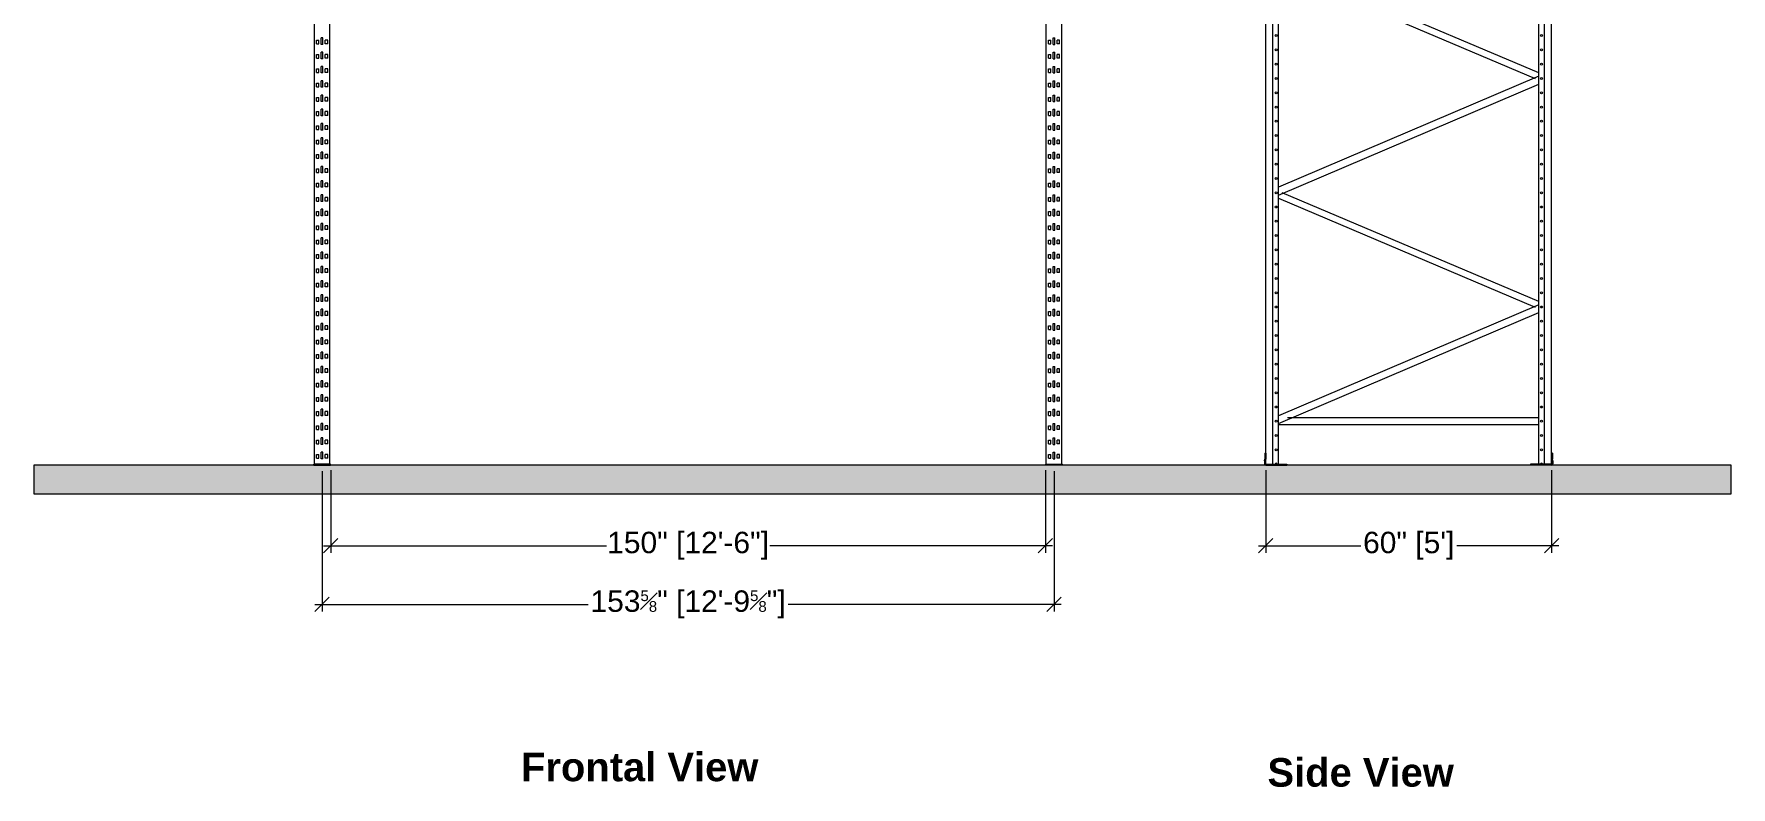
# Model space of a CAD drawing. Header units: inches. Extents: x 2743 to 10591, y -1604 to 5792.
# Drawn here: x 10235.3 to 10591.5, y 3201.2 to 3359.3 of the extents above; entities that cross this region are included whole.
import ezdxf

# ---------------------------------------------------------------- set-up
doc = ezdxf.new("R2010")
doc.units = ezdxf.units.IN
doc.header["$LTSCALE"] = 0.1875
doc.header["$MEASUREMENT"] = 0
doc.linetypes.add('HIDDEN', pattern=[9.525, 6.35, -3.175])
for name, color, linetype, lineweight in [('21 Note', 7, 'Continuous', 5), ('22 Dimension', 7, 'Continuous', 5), ('30 Batiment', 253, 'Continuous', 13), ('32 Echelle', 160, 'Continuous', 15)]:
    doc.layers.add(name, color=color, linetype=linetype, lineweight=lineweight)
doc.styles.add('NOTE', font='', dxfattribs={"height": 4.5})
doc.styles.add('TITRE', font='', dxfattribs={"height": 6})
doc.styles.get('NOTE').set_extended_font_data('SansSerif')
doc.styles.get('TITRE').set_extended_font_data('SansSerif', bold=True)

# ---------------------------------------------------------------- blocks, each defined once
blk = doc.blocks.new('_Oblique')
at = {"color": 0, "linetype": 'ByBlock', "lineweight": -2}
blk.add_line((-0.5, -0.5), (0.5, 0.5), dxfattribs=at)

msp = doc.modelspace()

# ---------------------------------------------------------------- hatches: boundary and pattern name
at = {"layer": '30 Batiment', "linetype": 'HIDDEN', "ltscale": 5, "transparency": 33554559}
h = msp.add_hatch(dxfattribs=at)
h.set_pattern_fill('AR-SAND', color=256, style=0)
h.set_pattern_definition([(37.5, (10146.5463, 3299.3592), (-0.0629934, 1.926824), [0, -1.52, 0, -1.7, 0, -1.625]), (7.5, (10146.5463, 3299.3592), (1.769777, 2.822146), [0, -0.82, 0, -1.37, 0, -0.525]), (327.5, (10145.3163, 3299.3592), (3.114142, 0.005659), [0, -0.5, 0, -1.8, 0, -2.35]), (317.5, (10145.3163, 3299.3592), (3.006127, 0.877676), [0, -0.25, 0, -1.18, 0, -1.35])])
h.paths.add_polyline_path([(10591.48797, 3262.74446), (10591.48797, 3268.74446), (10235.28251, 3268.74446), (10235.28251, 3262.74446)])

# ---------------------------------------------------------------- linework, layer by layer
at = {"layer": '22 Dimension'}
for p, q in [((10295.7692, 3267.49446), (10295.7692, 3238.04763)), ((10297.5817, 3267.74446), (10297.5817, 3250.36209)), ((10447.5817, 3267.74446), (10447.5817, 3250.36209)), ((10449.39473, 3267.49446), (10449.39473, 3238.04763)), ((10493.83388, 3267.74446), (10493.83388, 3250.36209)), ((10553.83388, 3267.74446), (10553.83388, 3250.36209)), ((10296.0817, 3251.86209), (10355.43046, 3251.86209)), ((10449.0817, 3251.86209), (10389.73293, 3251.86209)), ((10492.33388, 3251.86209), (10513.76907, 3251.86209)), ((10555.33388, 3251.86209), (10533.8987, 3251.86209)), ((10294.2692, 3239.54763), (10351.58197, 3239.54763)), ((10450.89473, 3239.54763), (10393.58197, 3239.54763))]:
    msp.add_line(p, q, dxfattribs=at)
at = {"layer": '30 Batiment'}
msp.add_lwpolyline([(10591.48797, 3262.74446), (10591.48797, 3268.74446), (10235.28251, 3268.74446), (10235.28251, 3262.74446), (10591.48797, 3262.74446)], close=True, dxfattribs=at)
at = {"layer": '32 Echelle'}
for p, q in [((10294.1442, 3268.99446), (10294.14417, 3508.99446)), ((10297.3942, 3268.99446), (10297.39417, 3508.99446)), ((10447.76973, 3268.99446), (10447.76976, 3508.99446)), ((10451.01973, 3268.99446), (10451.01976, 3508.99446)), ((10493.83388, 3268.99446), (10493.83388, 3508.99446)), ((10495.33388, 3268.99446), (10495.33388, 3508.99446)), ((10496.52388, 3268.99446), (10496.52388, 3508.99446)), ((10551.14388, 3268.99446), (10551.14388, 3508.99446)), ((10552.33388, 3268.99446), (10552.33388, 3508.99446)), ((10553.83388, 3268.99446), (10553.83388, 3508.99446)), ((10551.14388, 3351.15908), (10497.28282, 3373.99446)), ((10496.52388, 3372.82984), (10550.38495, 3349.99446)), ((10294.60423, 3357.24446), (10294.60423, 3358.02446)), ((10294.60423, 3358.02446), (10295.10423, 3358.02446)), ((10294.60423, 3357.24446), (10295.10423, 3357.24446)), ((10295.10423, 3357.24446), (10295.10423, 3358.02446)), ((10295.94419, 3358.51946), (10295.59419, 3358.51946)), ((10295.59419, 3357.14446), (10295.59419, 3358.51946)), ((10295.94419, 3357.14446), (10295.59419, 3357.14446)), ((10295.94419, 3355.51946), (10295.59419, 3355.51946)), ((10295.59419, 3354.14446), (10295.59419, 3355.51946)), ((10295.94419, 3357.14446), (10295.94419, 3358.51946)), ((10295.94419, 3354.14446), (10295.94419, 3355.51946)), ((10296.93415, 3358.02446), (10296.43415, 3358.02446)), ((10296.43415, 3357.24446), (10296.43415, 3358.02446)), ((10296.93415, 3357.24446), (10296.43415, 3357.24446)), ((10296.93415, 3357.24446), (10296.93415, 3358.02446)), ((10448.22979, 3358.02446), (10448.72979, 3358.02446)), ((10448.22979, 3357.24446), (10448.22979, 3358.02446)), ((10448.22979, 3357.24446), (10448.72979, 3357.24446)), ((10448.72979, 3357.24446), (10448.72979, 3358.02446)), ((10449.21974, 3358.51946), (10449.56974, 3358.51946)), ((10449.21974, 3357.14446), (10449.21974, 3358.51946)), ((10449.21974, 3357.14446), (10449.56974, 3357.14446)), ((10449.21974, 3355.51946), (10449.56974, 3355.51946)), ((10449.21974, 3354.14446), (10449.21974, 3355.51946)), ((10449.56974, 3357.14446), (10449.56974, 3358.51946)), ((10449.56974, 3354.14446), (10449.56974, 3355.51946)), ((10450.0597, 3357.24446), (10450.0597, 3358.02446)), ((10450.5597, 3358.02446), (10450.0597, 3358.02446)), ((10450.5597, 3357.24446), (10450.0597, 3357.24446)), ((10450.5597, 3357.24446), (10450.5597, 3358.02446)), ((10294.60423, 3354.24446), (10294.60423, 3355.02446)), ((10294.60423, 3355.02446), (10295.10423, 3355.02446)), ((10294.60423, 3354.24446), (10295.10423, 3354.24446)), ((10294.60423, 3351.24446), (10294.60423, 3352.02446)), ((10294.60423, 3352.02446), (10295.10423, 3352.02446)), ((10295.10423, 3354.24446), (10295.10423, 3355.02446)), ((10295.10423, 3351.24446), (10295.10423, 3352.02446)), ((10295.94419, 3354.14446), (10295.59419, 3354.14446)), ((10295.94419, 3352.51946), (10295.59419, 3352.51946)), ((10295.59419, 3351.14446), (10295.59419, 3352.51946)), ((10295.94419, 3351.14446), (10295.94419, 3352.51946)), ((10296.93415, 3355.02446), (10296.43415, 3355.02446)), ((10296.43415, 3354.24446), (10296.43415, 3355.02446)), ((10296.93415, 3354.24446), (10296.43415, 3354.24446)), ((10296.93415, 3352.02446), (10296.43415, 3352.02446)), ((10296.43415, 3351.24446), (10296.43415, 3352.02446)), ((10296.93415, 3354.24446), (10296.93415, 3355.02446)), ((10296.93415, 3351.24446), (10296.93415, 3352.02446)), ((10448.22978, 3355.02446), (10448.72978, 3355.02446)), ((10448.22978, 3354.24446), (10448.22978, 3355.02446)), ((10448.22978, 3354.24446), (10448.72978, 3354.24446)), ((10448.22978, 3352.02446), (10448.72978, 3352.02446)), ((10448.22978, 3351.24446), (10448.22978, 3352.02446)), ((10448.72978, 3354.24446), (10448.72978, 3355.02446)), ((10448.72978, 3351.24446), (10448.72978, 3352.02446)), ((10449.21974, 3354.14446), (10449.56974, 3354.14446)), ((10449.21974, 3352.51946), (10449.56974, 3352.51946)), ((10449.21974, 3351.14446), (10449.21974, 3352.51946)), ((10449.56974, 3351.14446), (10449.56974, 3352.51946)), ((10450.0597, 3354.24446), (10450.0597, 3355.02446)), ((10450.5597, 3355.02446), (10450.0597, 3355.02446)), ((10450.5597, 3354.24446), (10450.0597, 3354.24446)), ((10450.0597, 3351.24446), (10450.0597, 3352.02446)), ((10450.5597, 3352.02446), (10450.0597, 3352.02446)), ((10450.5597, 3354.24446), (10450.5597, 3355.02446)), ((10450.5597, 3351.24446), (10450.5597, 3352.02446)), ((10294.60423, 3351.24446), (10295.10423, 3351.24446)), ((10294.60423, 3348.24446), (10294.60423, 3349.02446)), ((10294.60423, 3349.02446), (10295.10423, 3349.02446)), ((10295.10423, 3348.24446), (10295.10423, 3349.02446)), ((10295.94419, 3351.14446), (10295.59419, 3351.14446)), ((10295.94419, 3349.51946), (10295.59419, 3349.51946)), ((10295.59419, 3348.14446), (10295.59419, 3349.51946)), ((10295.94419, 3348.14446), (10295.94419, 3349.51946)), ((10296.93415, 3351.24446), (10296.43415, 3351.24446)), ((10296.93415, 3349.02446), (10296.43415, 3349.02446)), ((10296.43415, 3348.24446), (10296.43415, 3349.02446)), ((10296.93415, 3348.24446), (10296.93415, 3349.02446)), ((10448.22978, 3351.24446), (10448.72978, 3351.24446)), ((10448.22978, 3349.02446), (10448.72978, 3349.02446)), ((10448.22978, 3348.24446), (10448.22978, 3349.02446)), ((10448.72978, 3348.24446), (10448.72978, 3349.02446)), ((10449.21974, 3351.14446), (10449.56974, 3351.14446)), ((10449.21974, 3349.51946), (10449.56974, 3349.51946)), ((10449.21974, 3348.14446), (10449.21974, 3349.51946)), ((10449.56974, 3348.14446), (10449.56974, 3349.51946)), ((10450.5597, 3351.24446), (10450.0597, 3351.24446)), ((10450.0597, 3348.24446), (10450.0597, 3349.02446)), ((10450.5597, 3349.02446), (10450.0597, 3349.02446)), ((10450.5597, 3348.24446), (10450.5597, 3349.02446)), ((10551.14388, 3350.47773), (10496.52388, 3327.15908)), ((10496.52388, 3325.51119), (10551.14388, 3348.82984)), ((10294.60423, 3348.24446), (10295.10423, 3348.24446)), ((10294.60423, 3345.24446), (10294.60423, 3346.02446)), ((10294.60423, 3346.02446), (10295.10423, 3346.02446)), ((10294.60423, 3345.24446), (10295.10423, 3345.24446)), ((10295.10423, 3345.24446), (10295.10423, 3346.02446)), ((10295.94419, 3348.14446), (10295.59419, 3348.14446)), ((10295.94419, 3346.51946), (10295.59419, 3346.51946)), ((10295.59419, 3345.14446), (10295.59419, 3346.51946)), ((10295.94419, 3345.14446), (10295.59419, 3345.14446)), ((10295.94419, 3345.14446), (10295.94419, 3346.51946)), ((10296.93415, 3348.24446), (10296.43415, 3348.24446)), ((10296.93415, 3346.02446), (10296.43415, 3346.02446)), ((10296.43415, 3345.24446), (10296.43415, 3346.02446)), ((10296.93415, 3345.24446), (10296.43415, 3345.24446)), ((10296.93415, 3345.24446), (10296.93415, 3346.02446)), ((10448.22978, 3348.24446), (10448.72978, 3348.24446)), ((10448.22978, 3346.02446), (10448.72978, 3346.02446)), ((10448.22978, 3345.24446), (10448.22978, 3346.02446)), ((10448.22978, 3345.24446), (10448.72978, 3345.24446)), ((10448.72978, 3345.24446), (10448.72978, 3346.02446)), ((10449.21974, 3348.14446), (10449.56974, 3348.14446)), ((10449.21974, 3346.51946), (10449.56974, 3346.51946)), ((10449.21974, 3345.14446), (10449.21974, 3346.51946)), ((10449.21974, 3345.14446), (10449.56974, 3345.14446)), ((10449.56974, 3345.14446), (10449.56974, 3346.51946)), ((10450.5597, 3348.24446), (10450.0597, 3348.24446)), ((10450.0597, 3345.24446), (10450.0597, 3346.02446)), ((10450.5597, 3346.02446), (10450.0597, 3346.02446)), ((10450.5597, 3345.24446), (10450.0597, 3345.24446)), ((10450.5597, 3345.24446), (10450.5597, 3346.02446)), ((10294.60423, 3342.24446), (10294.60423, 3343.02446)), ((10294.60423, 3343.02446), (10295.10423, 3343.02446)), ((10294.60423, 3342.24446), (10295.10423, 3342.24446)), ((10295.10423, 3342.24446), (10295.10423, 3343.02446)), ((10295.94419, 3343.51946), (10295.59419, 3343.51946)), ((10295.59419, 3342.14446), (10295.59419, 3343.51946)), ((10295.94419, 3342.14446), (10295.59419, 3342.14446)), ((10295.94419, 3342.14446), (10295.94419, 3343.51946)), ((10296.93415, 3343.02446), (10296.43415, 3343.02446)), ((10296.43415, 3342.24446), (10296.43415, 3343.02446)), ((10296.93415, 3342.24446), (10296.43415, 3342.24446)), ((10296.93415, 3342.24446), (10296.93415, 3343.02446)), ((10448.22978, 3343.02446), (10448.72978, 3343.02446)), ((10448.22978, 3342.24446), (10448.22978, 3343.02446)), ((10448.22978, 3342.24446), (10448.72978, 3342.24446)), ((10448.72978, 3342.24446), (10448.72978, 3343.02446)), ((10449.21974, 3343.51946), (10449.56974, 3343.51946)), ((10449.21974, 3342.14446), (10449.21974, 3343.51946)), ((10449.21974, 3342.14446), (10449.56974, 3342.14446)), ((10449.56974, 3342.14446), (10449.56974, 3343.51946)), ((10450.0597, 3342.24446), (10450.0597, 3343.02446)), ((10450.5597, 3343.02446), (10450.0597, 3343.02446)), ((10450.5597, 3342.24446), (10450.0597, 3342.24446)), ((10450.5597, 3342.24446), (10450.5597, 3343.02446)), ((10294.60423, 3339.24446), (10294.60423, 3340.02446)), ((10294.60423, 3340.02446), (10295.10423, 3340.02446)), ((10294.60423, 3339.24446), (10295.10423, 3339.24446)), ((10295.10423, 3339.24446), (10295.10423, 3340.02446)), ((10295.94419, 3340.51946), (10295.59419, 3340.51946)), ((10295.59419, 3339.14446), (10295.59419, 3340.51946)), ((10295.94419, 3339.14446), (10295.59419, 3339.14446)), ((10295.94419, 3339.14446), (10295.94419, 3340.51946)), ((10296.93415, 3340.02446), (10296.43415, 3340.02446)), ((10296.43415, 3339.24446), (10296.43415, 3340.02446)), ((10296.93415, 3339.24446), (10296.43415, 3339.24446)), ((10296.93415, 3339.24446), (10296.93415, 3340.02446)), ((10448.22978, 3340.02446), (10448.72978, 3340.02446)), ((10448.22978, 3339.24446), (10448.22978, 3340.02446)), ((10448.22978, 3339.24446), (10448.72978, 3339.24446)), ((10448.72978, 3339.24446), (10448.72978, 3340.02446)), ((10449.21974, 3340.51946), (10449.56974, 3340.51946)), ((10449.21974, 3339.14446), (10449.21974, 3340.51946)), ((10449.21974, 3339.14446), (10449.56974, 3339.14446)), ((10449.56974, 3339.14446), (10449.56974, 3340.51946)), ((10450.0597, 3339.24446), (10450.0597, 3340.02446)), ((10450.5597, 3340.02446), (10450.0597, 3340.02446)), ((10450.5597, 3339.24446), (10450.0597, 3339.24446)), ((10450.5597, 3339.24446), (10450.5597, 3340.02446)), ((10294.60423, 3336.24446), (10294.60423, 3337.02446)), ((10294.60423, 3337.02446), (10295.10423, 3337.02446)), ((10294.60423, 3336.24446), (10295.10423, 3336.24446)), ((10295.10423, 3336.24446), (10295.10423, 3337.02446)), ((10295.94419, 3337.51946), (10295.59419, 3337.51946)), ((10295.59419, 3336.14446), (10295.59419, 3337.51946)), ((10295.94419, 3336.14446), (10295.59419, 3336.14446)), ((10295.94419, 3334.51946), (10295.59419, 3334.51946)), ((10295.59419, 3333.14446), (10295.59419, 3334.51946)), ((10295.94419, 3336.14446), (10295.94419, 3337.51946)), ((10295.94419, 3333.14446), (10295.94419, 3334.51946)), ((10296.93415, 3337.02446), (10296.43415, 3337.02446)), ((10296.43415, 3336.24446), (10296.43415, 3337.02446)), ((10296.93415, 3336.24446), (10296.43415, 3336.24446)), ((10296.93415, 3336.24446), (10296.93415, 3337.02446)), ((10448.22978, 3337.02446), (10448.72978, 3337.02446)), ((10448.22978, 3336.24446), (10448.22978, 3337.02446)), ((10448.22978, 3336.24446), (10448.72978, 3336.24446)), ((10448.72978, 3336.24446), (10448.72978, 3337.02446)), ((10449.21974, 3337.51946), (10449.56974, 3337.51946)), ((10449.21974, 3336.14446), (10449.21974, 3337.51946)), ((10449.21974, 3336.14446), (10449.56974, 3336.14446)), ((10449.21974, 3334.51946), (10449.56974, 3334.51946)), ((10449.21974, 3333.14446), (10449.21974, 3334.51946)), ((10449.56974, 3336.14446), (10449.56974, 3337.51946)), ((10449.56974, 3333.14446), (10449.56974, 3334.51946)), ((10450.0597, 3336.24446), (10450.0597, 3337.02446)), ((10450.5597, 3337.02446), (10450.0597, 3337.02446)), ((10450.5597, 3336.24446), (10450.0597, 3336.24446)), ((10450.5597, 3336.24446), (10450.5597, 3337.02446)), ((10294.60423, 3333.24446), (10294.60423, 3334.02446)), ((10294.60423, 3334.02446), (10295.10423, 3334.02446)), ((10294.60423, 3333.24446), (10295.10423, 3333.24446)), ((10294.60423, 3330.24446), (10294.60423, 3331.02446)), ((10294.60423, 3331.02446), (10295.10423, 3331.02446)), ((10295.10423, 3333.24446), (10295.10423, 3334.02446)), ((10295.10423, 3330.24446), (10295.10423, 3331.02446)), ((10295.94419, 3333.14446), (10295.59419, 3333.14446)), ((10295.94419, 3331.51946), (10295.59419, 3331.51946)), ((10295.59419, 3330.14446), (10295.59419, 3331.51946)), ((10295.94419, 3330.14446), (10295.94419, 3331.51946)), ((10296.93415, 3334.02446), (10296.43415, 3334.02446)), ((10296.43415, 3333.24446), (10296.43415, 3334.02446)), ((10296.93415, 3333.24446), (10296.43415, 3333.24446)), ((10296.93415, 3331.02446), (10296.43415, 3331.02446)), ((10296.43415, 3330.24446), (10296.43415, 3331.02446)), ((10296.93415, 3333.24446), (10296.93415, 3334.02446)), ((10296.93415, 3330.24446), (10296.93415, 3331.02446)), ((10448.22978, 3334.02446), (10448.72978, 3334.02446)), ((10448.22978, 3333.24446), (10448.22978, 3334.02446)), ((10448.22978, 3333.24446), (10448.72978, 3333.24446)), ((10448.22978, 3331.02446), (10448.72978, 3331.02446)), ((10448.22978, 3330.24446), (10448.22978, 3331.02446)), ((10448.72978, 3333.24446), (10448.72978, 3334.02446)), ((10448.72978, 3330.24446), (10448.72978, 3331.02446)), ((10449.21974, 3333.14446), (10449.56974, 3333.14446)), ((10449.21974, 3331.51946), (10449.56974, 3331.51946)), ((10449.21974, 3330.14446), (10449.21974, 3331.51946)), ((10449.56974, 3330.14446), (10449.56974, 3331.51946)), ((10450.0597, 3333.24446), (10450.0597, 3334.02446)), ((10450.5597, 3334.02446), (10450.0597, 3334.02446)), ((10450.5597, 3333.24446), (10450.0597, 3333.24446)), ((10450.0597, 3330.24446), (10450.0597, 3331.02446)), ((10450.5597, 3331.02446), (10450.0597, 3331.02446)), ((10450.5597, 3333.24446), (10450.5597, 3334.02446)), ((10450.5597, 3330.24446), (10450.5597, 3331.02446)), ((10294.60423, 3330.24446), (10295.10423, 3330.24446)), ((10294.60423, 3327.24446), (10294.60423, 3328.02446)), ((10294.60423, 3328.02446), (10295.10423, 3328.02446)), ((10294.60423, 3327.24446), (10295.10423, 3327.24446)), ((10295.10423, 3327.24446), (10295.10423, 3328.02446)), ((10295.94419, 3330.14446), (10295.59419, 3330.14446)), ((10295.94419, 3328.51946), (10295.59419, 3328.51946)), ((10295.59419, 3327.14446), (10295.59419, 3328.51946)), ((10295.94419, 3327.14446), (10295.59419, 3327.14446)), ((10295.94419, 3327.14446), (10295.94419, 3328.51946)), ((10296.93415, 3330.24446), (10296.43415, 3330.24446)), ((10296.93415, 3328.02446), (10296.43415, 3328.02446)), ((10296.43415, 3327.24446), (10296.43415, 3328.02446)), ((10296.93415, 3327.24446), (10296.43415, 3327.24446)), ((10296.93415, 3327.24446), (10296.93415, 3328.02446)), ((10448.22978, 3330.24446), (10448.72978, 3330.24446)), ((10448.22978, 3328.02446), (10448.72978, 3328.02446)), ((10448.22978, 3327.24446), (10448.22978, 3328.02446)), ((10448.22978, 3327.24446), (10448.72978, 3327.24446)), ((10448.72978, 3327.24446), (10448.72978, 3328.02446)), ((10449.21974, 3330.14446), (10449.56974, 3330.14446)), ((10449.21974, 3328.51946), (10449.56974, 3328.51946)), ((10449.21974, 3327.14446), (10449.21974, 3328.51946)), ((10449.21974, 3327.14446), (10449.56974, 3327.14446)), ((10449.56974, 3327.14446), (10449.56974, 3328.51946)), ((10450.5597, 3330.24446), (10450.0597, 3330.24446)), ((10450.0597, 3327.24446), (10450.0597, 3328.02446)), ((10450.5597, 3328.02446), (10450.0597, 3328.02446)), ((10450.5597, 3327.24446), (10450.0597, 3327.24446)), ((10450.5597, 3327.24446), (10450.5597, 3328.02446)), ((10294.60423, 3324.24446), (10294.60423, 3325.02446)), ((10294.60423, 3325.02446), (10295.10423, 3325.02446)), ((10294.60423, 3324.24446), (10295.10423, 3324.24446)), ((10295.10423, 3324.24446), (10295.10423, 3325.02446)), ((10295.94419, 3325.51946), (10295.59419, 3325.51946)), ((10295.59419, 3324.14446), (10295.59419, 3325.51946)), ((10295.94419, 3324.14446), (10295.59419, 3324.14446)), ((10295.94419, 3324.14446), (10295.94419, 3325.51946)), ((10296.93415, 3325.02446), (10296.43415, 3325.02446)), ((10296.43415, 3324.24446), (10296.43415, 3325.02446)), ((10296.93415, 3324.24446), (10296.43415, 3324.24446)), ((10296.93415, 3324.24446), (10296.93415, 3325.02446)), ((10448.22978, 3325.02446), (10448.72978, 3325.02446)), ((10448.22978, 3324.24446), (10448.22978, 3325.02446)), ((10448.22978, 3324.24446), (10448.72978, 3324.24446)), ((10448.72978, 3324.24446), (10448.72978, 3325.02446)), ((10449.21974, 3325.51946), (10449.56974, 3325.51946)), ((10449.21974, 3324.14446), (10449.21974, 3325.51946)), ((10449.21974, 3324.14446), (10449.56974, 3324.14446)), ((10449.56974, 3324.14446), (10449.56974, 3325.51946)), ((10450.0597, 3324.24446), (10450.0597, 3325.02446)), ((10450.5597, 3325.02446), (10450.0597, 3325.02446)), ((10450.5597, 3324.24446), (10450.0597, 3324.24446)), ((10450.5597, 3324.24446), (10450.5597, 3325.02446)), ((10496.52388, 3324.82984), (10550.38495, 3301.99446)), ((10551.14388, 3303.15908), (10497.28282, 3325.99446)), ((10294.60423, 3321.24446), (10294.60423, 3322.02446)), ((10294.60423, 3322.02446), (10295.10423, 3322.02446)), ((10294.60423, 3321.24446), (10295.10423, 3321.24446)), ((10295.10423, 3321.24446), (10295.10423, 3322.02446)), ((10295.94419, 3322.51946), (10295.59419, 3322.51946)), ((10295.59419, 3321.14446), (10295.59419, 3322.51946)), ((10295.94419, 3321.14446), (10295.59419, 3321.14446)), ((10295.94419, 3321.14446), (10295.94419, 3322.51946)), ((10296.93415, 3322.02446), (10296.43415, 3322.02446)), ((10296.43415, 3321.24446), (10296.43415, 3322.02446)), ((10296.93415, 3321.24446), (10296.43415, 3321.24446)), ((10296.93415, 3321.24446), (10296.93415, 3322.02446)), ((10448.22978, 3322.02446), (10448.72978, 3322.02446)), ((10448.22978, 3321.24446), (10448.22978, 3322.02446)), ((10448.22978, 3321.24446), (10448.72978, 3321.24446)), ((10448.72978, 3321.24446), (10448.72978, 3322.02446)), ((10449.21974, 3322.51946), (10449.56974, 3322.51946)), ((10449.21974, 3321.14446), (10449.21974, 3322.51946)), ((10449.21974, 3321.14446), (10449.56974, 3321.14446)), ((10449.56974, 3321.14446), (10449.56974, 3322.51946)), ((10450.0597, 3321.24446), (10450.0597, 3322.02446)), ((10450.5597, 3322.02446), (10450.0597, 3322.02446)), ((10450.5597, 3321.24446), (10450.0597, 3321.24446)), ((10450.5597, 3321.24446), (10450.5597, 3322.02446)), ((10294.60423, 3318.24446), (10294.60423, 3319.02446)), ((10294.60423, 3319.02446), (10295.10423, 3319.02446)), ((10294.60423, 3318.24446), (10295.10423, 3318.24446)), ((10295.10423, 3318.24446), (10295.10423, 3319.02446)), ((10295.94419, 3319.51946), (10295.59419, 3319.51946)), ((10295.59419, 3318.14446), (10295.59419, 3319.51946)), ((10295.94419, 3318.14446), (10295.59419, 3318.14446)), ((10295.94419, 3316.51946), (10295.59419, 3316.51946)), ((10295.59419, 3315.14446), (10295.59419, 3316.51946)), ((10295.94419, 3318.14446), (10295.94419, 3319.51946)), ((10295.94419, 3315.14446), (10295.94419, 3316.51946)), ((10296.93415, 3319.02446), (10296.43415, 3319.02446)), ((10296.43415, 3318.24446), (10296.43415, 3319.02446)), ((10296.93415, 3318.24446), (10296.43415, 3318.24446)), ((10296.93415, 3318.24446), (10296.93415, 3319.02446)), ((10448.22978, 3319.02446), (10448.72978, 3319.02446)), ((10448.22978, 3318.24446), (10448.22978, 3319.02446)), ((10448.22978, 3318.24446), (10448.72978, 3318.24446)), ((10448.72978, 3318.24446), (10448.72978, 3319.02446)), ((10449.21974, 3319.51946), (10449.56974, 3319.51946)), ((10449.21974, 3318.14446), (10449.21974, 3319.51946)), ((10449.21974, 3318.14446), (10449.56974, 3318.14446)), ((10449.21974, 3316.51946), (10449.56974, 3316.51946)), ((10449.21974, 3315.14446), (10449.21974, 3316.51946)), ((10449.56974, 3318.14446), (10449.56974, 3319.51946)), ((10449.56974, 3315.14446), (10449.56974, 3316.51946)), ((10450.0597, 3318.24446), (10450.0597, 3319.02446)), ((10450.5597, 3319.02446), (10450.0597, 3319.02446)), ((10450.5597, 3318.24446), (10450.0597, 3318.24446)), ((10450.5597, 3318.24446), (10450.5597, 3319.02446)), ((10294.60423, 3315.24446), (10294.60423, 3316.02446)), ((10294.60423, 3316.02446), (10295.10423, 3316.02446)), ((10294.60423, 3315.24446), (10295.10423, 3315.24446)), ((10294.60423, 3312.24446), (10294.60423, 3313.02446)), ((10294.60423, 3313.02446), (10295.10423, 3313.02446)), ((10295.10423, 3315.24446), (10295.10423, 3316.02446)), ((10295.10423, 3312.24446), (10295.10423, 3313.02446)), ((10295.94419, 3315.14446), (10295.59419, 3315.14446)), ((10295.94419, 3313.51946), (10295.59419, 3313.51946)), ((10295.59419, 3312.14446), (10295.59419, 3313.51946)), ((10295.94419, 3312.14446), (10295.94419, 3313.51946)), ((10296.93415, 3316.02446), (10296.43415, 3316.02446)), ((10296.43415, 3315.24446), (10296.43415, 3316.02446)), ((10296.93415, 3315.24446), (10296.43415, 3315.24446)), ((10296.93415, 3313.02446), (10296.43415, 3313.02446)), ((10296.43415, 3312.24446), (10296.43415, 3313.02446)), ((10296.93415, 3315.24446), (10296.93415, 3316.02446)), ((10296.93415, 3312.24446), (10296.93415, 3313.02446)), ((10448.22978, 3316.02446), (10448.72978, 3316.02446)), ((10448.22978, 3315.24446), (10448.22978, 3316.02446)), ((10448.22978, 3315.24446), (10448.72978, 3315.24446)), ((10448.22978, 3313.02446), (10448.72978, 3313.02446)), ((10448.22978, 3312.24446), (10448.22978, 3313.02446)), ((10448.72978, 3315.24446), (10448.72978, 3316.02446)), ((10448.72978, 3312.24446), (10448.72978, 3313.02446)), ((10449.21974, 3315.14446), (10449.56974, 3315.14446)), ((10449.21974, 3313.51946), (10449.56974, 3313.51946)), ((10449.21974, 3312.14446), (10449.21974, 3313.51946)), ((10449.56974, 3312.14446), (10449.56974, 3313.51946)), ((10450.0597, 3315.24446), (10450.0597, 3316.02446)), ((10450.5597, 3316.02446), (10450.0597, 3316.02446)), ((10450.5597, 3315.24446), (10450.0597, 3315.24446)), ((10450.0597, 3312.24446), (10450.0597, 3313.02446)), ((10450.5597, 3313.02446), (10450.0597, 3313.02446)), ((10450.5597, 3315.24446), (10450.5597, 3316.02446)), ((10450.5597, 3312.24446), (10450.5597, 3313.02446)), ((10294.60423, 3312.24446), (10295.10423, 3312.24446)), ((10294.60424, 3309.24446), (10294.60424, 3310.02446)), ((10294.60424, 3310.02446), (10295.10424, 3310.02446)), ((10294.60424, 3309.24446), (10295.10424, 3309.24446)), ((10295.10424, 3309.24446), (10295.10424, 3310.02446)), ((10295.94419, 3312.14446), (10295.59419, 3312.14446)), ((10295.94419, 3310.51946), (10295.59419, 3310.51946)), ((10295.59419, 3309.14446), (10295.59419, 3310.51946)), ((10295.94419, 3309.14446), (10295.94419, 3310.51946)), ((10296.93415, 3312.24446), (10296.43415, 3312.24446)), ((10296.93415, 3310.02446), (10296.43415, 3310.02446)), ((10296.43415, 3309.24446), (10296.43415, 3310.02446)), ((10296.93415, 3309.24446), (10296.43415, 3309.24446)), ((10296.93415, 3309.24446), (10296.93415, 3310.02446)), ((10448.22978, 3312.24446), (10448.72978, 3312.24446)), ((10448.22978, 3310.02446), (10448.72978, 3310.02446)), ((10448.22978, 3309.24446), (10448.22978, 3310.02446)), ((10448.22978, 3309.24446), (10448.72978, 3309.24446)), ((10448.72978, 3309.24446), (10448.72978, 3310.02446)), ((10449.21974, 3312.14446), (10449.56974, 3312.14446)), ((10449.21974, 3310.51946), (10449.56974, 3310.51946)), ((10449.21974, 3309.14446), (10449.21974, 3310.51946)), ((10449.56974, 3309.14446), (10449.56974, 3310.51946)), ((10450.5597, 3312.24446), (10450.0597, 3312.24446)), ((10450.0597, 3309.24446), (10450.0597, 3310.02446)), ((10450.5597, 3310.02446), (10450.0597, 3310.02446)), ((10450.5597, 3309.24446), (10450.0597, 3309.24446)), ((10450.5597, 3309.24446), (10450.5597, 3310.02446)), ((10294.60424, 3306.24446), (10294.60424, 3307.02446)), ((10294.60424, 3307.02446), (10295.10424, 3307.02446)), ((10294.60424, 3306.24446), (10295.10424, 3306.24446)), ((10295.10424, 3306.24446), (10295.10424, 3307.02446)), ((10295.94419, 3309.14446), (10295.59419, 3309.14446)), ((10295.94419, 3307.51946), (10295.59419, 3307.51946)), ((10295.59419, 3306.14446), (10295.59419, 3307.51946)), ((10295.94419, 3306.14446), (10295.59419, 3306.14446)), ((10295.94419, 3306.14446), (10295.94419, 3307.51946)), ((10296.93415, 3307.02446), (10296.43415, 3307.02446)), ((10296.43415, 3306.24446), (10296.43415, 3307.02446)), ((10296.93415, 3306.24446), (10296.43415, 3306.24446)), ((10296.93415, 3306.24446), (10296.93415, 3307.02446)), ((10448.22978, 3307.02446), (10448.72978, 3307.02446)), ((10448.22978, 3306.24446), (10448.22978, 3307.02446)), ((10448.22978, 3306.24446), (10448.72978, 3306.24446)), ((10448.72978, 3306.24446), (10448.72978, 3307.02446)), ((10449.21974, 3309.14446), (10449.56974, 3309.14446)), ((10449.21974, 3307.51946), (10449.56974, 3307.51946)), ((10449.21974, 3306.14446), (10449.21974, 3307.51946)), ((10449.21974, 3306.14446), (10449.56974, 3306.14446)), ((10449.56974, 3306.14446), (10449.56974, 3307.51946)), ((10450.0597, 3306.24446), (10450.0597, 3307.02446)), ((10450.5597, 3307.02446), (10450.0597, 3307.02446)), ((10450.5597, 3306.24446), (10450.0597, 3306.24446)), ((10450.5597, 3306.24446), (10450.5597, 3307.02446)), ((10294.60424, 3303.24446), (10294.60424, 3304.02446)), ((10294.60424, 3304.02446), (10295.10424, 3304.02446)), ((10294.60424, 3303.24446), (10295.10424, 3303.24446)), ((10295.10424, 3303.24446), (10295.10424, 3304.02446)), ((10295.94419, 3304.51946), (10295.59419, 3304.51946)), ((10295.59419, 3303.14446), (10295.59419, 3304.51946)), ((10295.94419, 3303.14446), (10295.59419, 3303.14446)), ((10295.94419, 3303.14446), (10295.94419, 3304.51946)), ((10296.93415, 3304.02446), (10296.43415, 3304.02446)), ((10296.43415, 3303.24446), (10296.43415, 3304.02446)), ((10296.93415, 3303.24446), (10296.43415, 3303.24446)), ((10296.93415, 3303.24446), (10296.93415, 3304.02446)), ((10448.22978, 3304.02446), (10448.72978, 3304.02446)), ((10448.22978, 3303.24446), (10448.22978, 3304.02446)), ((10448.22978, 3303.24446), (10448.72978, 3303.24446)), ((10448.72978, 3303.24446), (10448.72978, 3304.02446)), ((10449.21974, 3304.51946), (10449.56974, 3304.51946)), ((10449.21974, 3303.14446), (10449.21974, 3304.51946)), ((10449.21974, 3303.14446), (10449.56974, 3303.14446)), ((10449.56974, 3303.14446), (10449.56974, 3304.51946)), ((10450.0597, 3303.24446), (10450.0597, 3304.02446)), ((10450.5597, 3304.02446), (10450.0597, 3304.02446)), ((10450.5597, 3303.24446), (10450.0597, 3303.24446)), ((10450.5597, 3303.24446), (10450.5597, 3304.02446)), ((10551.14388, 3302.47773), (10496.52388, 3279.15908)), ((10294.60424, 3300.24446), (10294.60424, 3301.02446)), ((10294.60424, 3301.02446), (10295.10424, 3301.02446)), ((10294.60424, 3300.24446), (10295.10424, 3300.24446)), ((10295.10424, 3300.24446), (10295.10424, 3301.02446)), ((10295.94419, 3301.51946), (10295.59419, 3301.51946)), ((10295.59419, 3300.14446), (10295.59419, 3301.51946)), ((10295.94419, 3300.14446), (10295.59419, 3300.14446)), ((10295.94419, 3298.51946), (10295.59419, 3298.51946)), ((10295.59419, 3297.14446), (10295.59419, 3298.51946)), ((10295.94419, 3300.14446), (10295.94419, 3301.51946)), ((10295.94419, 3297.14446), (10295.94419, 3298.51946)), ((10296.93415, 3301.02446), (10296.43415, 3301.02446)), ((10296.43415, 3300.24446), (10296.43415, 3301.02446)), ((10296.93415, 3300.24446), (10296.43415, 3300.24446)), ((10296.93415, 3300.24446), (10296.93415, 3301.02446)), ((10448.22978, 3301.02446), (10448.72978, 3301.02446)), ((10448.22978, 3300.24446), (10448.22978, 3301.02446)), ((10448.22978, 3300.24446), (10448.72978, 3300.24446)), ((10448.72978, 3300.24446), (10448.72978, 3301.02446)), ((10449.21974, 3301.51946), (10449.56974, 3301.51946)), ((10449.21974, 3300.14446), (10449.21974, 3301.51946)), ((10449.21974, 3300.14446), (10449.56974, 3300.14446)), ((10449.21974, 3298.51946), (10449.56974, 3298.51946)), ((10449.21974, 3297.14446), (10449.21974, 3298.51946)), ((10449.56974, 3300.14446), (10449.56974, 3301.51946)), ((10449.56974, 3297.14446), (10449.56974, 3298.51946)), ((10450.0597, 3300.24446), (10450.0597, 3301.02446)), ((10450.5597, 3301.02446), (10450.0597, 3301.02446)), ((10450.5597, 3300.24446), (10450.0597, 3300.24446)), ((10450.5597, 3300.24446), (10450.5597, 3301.02446)), ((10496.52388, 3277.51119), (10551.14388, 3300.82984)), ((10294.60424, 3297.24446), (10294.60424, 3298.02446)), ((10294.60424, 3298.02446), (10295.10424, 3298.02446)), ((10294.60424, 3297.24446), (10295.10424, 3297.24446)), ((10294.60424, 3294.24446), (10294.60424, 3295.02446)), ((10294.60424, 3295.02446), (10295.10424, 3295.02446)), ((10295.10424, 3297.24446), (10295.10424, 3298.02446)), ((10295.10424, 3294.24446), (10295.10424, 3295.02446)), ((10295.94419, 3297.14446), (10295.59419, 3297.14446)), ((10295.94419, 3295.51946), (10295.59419, 3295.51946)), ((10295.59419, 3294.14446), (10295.59419, 3295.51946)), ((10295.94419, 3294.14446), (10295.94419, 3295.51946)), ((10296.93415, 3298.02446), (10296.43415, 3298.02446)), ((10296.43415, 3297.24446), (10296.43415, 3298.02446)), ((10296.93415, 3297.24446), (10296.43415, 3297.24446)), ((10296.93415, 3295.02446), (10296.43415, 3295.02446)), ((10296.43415, 3294.24446), (10296.43415, 3295.02446)), ((10296.93415, 3297.24446), (10296.93415, 3298.02446)), ((10296.93415, 3294.24446), (10296.93415, 3295.02446)), ((10448.22978, 3298.02446), (10448.72978, 3298.02446)), ((10448.22978, 3297.24446), (10448.22978, 3298.02446)), ((10448.22978, 3297.24446), (10448.72978, 3297.24446)), ((10448.22978, 3295.02446), (10448.72978, 3295.02446)), ((10448.22978, 3294.24446), (10448.22978, 3295.02446)), ((10448.72978, 3297.24446), (10448.72978, 3298.02446)), ((10448.72978, 3294.24446), (10448.72978, 3295.02446)), ((10449.21974, 3297.14446), (10449.56974, 3297.14446)), ((10449.21974, 3295.51946), (10449.56974, 3295.51946)), ((10449.21974, 3294.14446), (10449.21974, 3295.51946)), ((10449.56974, 3294.14446), (10449.56974, 3295.51946)), ((10450.05969, 3297.24446), (10450.05969, 3298.02446)), ((10450.55969, 3298.02446), (10450.05969, 3298.02446)), ((10450.55969, 3297.24446), (10450.05969, 3297.24446)), ((10450.05969, 3294.24446), (10450.05969, 3295.02446)), ((10450.55969, 3295.02446), (10450.05969, 3295.02446)), ((10450.55969, 3297.24446), (10450.55969, 3298.02446)), ((10450.55969, 3294.24446), (10450.55969, 3295.02446)), ((10294.60424, 3294.24446), (10295.10424, 3294.24446)), ((10294.60424, 3291.24446), (10294.60424, 3292.02446)), ((10294.60424, 3292.02446), (10295.10424, 3292.02446)), ((10295.10424, 3291.24446), (10295.10424, 3292.02446)), ((10295.94419, 3294.14446), (10295.59419, 3294.14446)), ((10295.94419, 3292.51946), (10295.59419, 3292.51946)), ((10295.59419, 3291.14446), (10295.59419, 3292.51946)), ((10295.94419, 3291.14446), (10295.94419, 3292.51946)), ((10296.93415, 3294.24446), (10296.43415, 3294.24446)), ((10296.93415, 3292.02446), (10296.43415, 3292.02446)), ((10296.43415, 3291.24446), (10296.43415, 3292.02446)), ((10296.93415, 3291.24446), (10296.93415, 3292.02446)), ((10448.22978, 3294.24446), (10448.72978, 3294.24446)), ((10448.22978, 3292.02446), (10448.72978, 3292.02446)), ((10448.22978, 3291.24446), (10448.22978, 3292.02446)), ((10448.72978, 3291.24446), (10448.72978, 3292.02446)), ((10449.21974, 3294.14446), (10449.56974, 3294.14446)), ((10449.21974, 3292.51946), (10449.56974, 3292.51946)), ((10449.21974, 3291.14446), (10449.21974, 3292.51946)), ((10449.56974, 3291.14446), (10449.56974, 3292.51946)), ((10450.55969, 3294.24446), (10450.05969, 3294.24446)), ((10450.05969, 3291.24446), (10450.05969, 3292.02446)), ((10450.55969, 3292.02446), (10450.05969, 3292.02446)), ((10450.55969, 3291.24446), (10450.55969, 3292.02446)), ((10294.60424, 3291.24446), (10295.10424, 3291.24446)), ((10294.60424, 3288.24446), (10294.60424, 3289.02446)), ((10294.60424, 3289.02446), (10295.10424, 3289.02446)), ((10294.60424, 3288.24446), (10295.10424, 3288.24446)), ((10295.10424, 3288.24446), (10295.10424, 3289.02446)), ((10295.94419, 3291.14446), (10295.59419, 3291.14446)), ((10295.94419, 3289.51946), (10295.59419, 3289.51946)), ((10295.59419, 3288.14446), (10295.59419, 3289.51946)), ((10295.94419, 3288.14446), (10295.59419, 3288.14446)), ((10295.94419, 3288.14446), (10295.94419, 3289.51946)), ((10296.93415, 3291.24446), (10296.43415, 3291.24446)), ((10296.93415, 3289.02446), (10296.43415, 3289.02446)), ((10296.43415, 3288.24446), (10296.43415, 3289.02446)), ((10296.93415, 3288.24446), (10296.43415, 3288.24446)), ((10296.93415, 3288.24446), (10296.93415, 3289.02446)), ((10448.22978, 3291.24446), (10448.72978, 3291.24446)), ((10448.22978, 3289.02446), (10448.72978, 3289.02446)), ((10448.22978, 3288.24446), (10448.22978, 3289.02446)), ((10448.22978, 3288.24446), (10448.72978, 3288.24446)), ((10448.72978, 3288.24446), (10448.72978, 3289.02446)), ((10449.21974, 3291.14446), (10449.56974, 3291.14446)), ((10449.21974, 3289.51946), (10449.56974, 3289.51946)), ((10449.21974, 3288.14446), (10449.21974, 3289.51946)), ((10449.21974, 3288.14446), (10449.56974, 3288.14446)), ((10449.56974, 3288.14446), (10449.56974, 3289.51946)), ((10450.55969, 3291.24446), (10450.05969, 3291.24446)), ((10450.05969, 3288.24446), (10450.05969, 3289.02446)), ((10450.55969, 3289.02446), (10450.05969, 3289.02446)), ((10450.55969, 3288.24446), (10450.05969, 3288.24446)), ((10450.55969, 3288.24446), (10450.55969, 3289.02446)), ((10294.60424, 3285.24446), (10294.60424, 3286.02446)), ((10294.60424, 3286.02446), (10295.10424, 3286.02446)), ((10294.60424, 3285.24446), (10295.10424, 3285.24446)), ((10295.10424, 3285.24446), (10295.10424, 3286.02446)), ((10295.94419, 3286.51946), (10295.59419, 3286.51946)), ((10295.59419, 3285.14446), (10295.59419, 3286.51946)), ((10295.94419, 3285.14446), (10295.59419, 3285.14446)), ((10295.94419, 3285.14446), (10295.94419, 3286.51946)), ((10296.93415, 3286.02446), (10296.43415, 3286.02446)), ((10296.43415, 3285.24446), (10296.43415, 3286.02446)), ((10296.93415, 3285.24446), (10296.43415, 3285.24446)), ((10296.93415, 3285.24446), (10296.93415, 3286.02446)), ((10448.22978, 3286.02446), (10448.72978, 3286.02446)), ((10448.22978, 3285.24446), (10448.22978, 3286.02446)), ((10448.22978, 3285.24446), (10448.72978, 3285.24446)), ((10448.72978, 3285.24446), (10448.72978, 3286.02446)), ((10449.21974, 3286.51946), (10449.56974, 3286.51946)), ((10449.21974, 3285.14446), (10449.21974, 3286.51946)), ((10449.21974, 3285.14446), (10449.56974, 3285.14446)), ((10449.56974, 3285.14446), (10449.56974, 3286.51946)), ((10450.05969, 3285.24446), (10450.05969, 3286.02446)), ((10450.55969, 3286.02446), (10450.05969, 3286.02446)), ((10450.55969, 3285.24446), (10450.05969, 3285.24446)), ((10450.55969, 3285.24446), (10450.55969, 3286.02446)), ((10294.60424, 3282.24446), (10294.60424, 3283.02446)), ((10294.60424, 3283.02446), (10295.10424, 3283.02446)), ((10294.60424, 3282.24446), (10295.10424, 3282.24446)), ((10295.10424, 3282.24446), (10295.10424, 3283.02446)), ((10295.9442, 3283.51946), (10295.5942, 3283.51946)), ((10295.5942, 3282.14446), (10295.5942, 3283.51946)), ((10295.9442, 3282.14446), (10295.5942, 3282.14446)), ((10295.9442, 3282.14446), (10295.9442, 3283.51946)), ((10296.93415, 3283.02446), (10296.43415, 3283.02446)), ((10296.43415, 3282.24446), (10296.43415, 3283.02446)), ((10296.93415, 3282.24446), (10296.43415, 3282.24446)), ((10296.93415, 3282.24446), (10296.93415, 3283.02446)), ((10448.22978, 3283.02446), (10448.72978, 3283.02446)), ((10448.22978, 3282.24446), (10448.22978, 3283.02446)), ((10448.22978, 3282.24446), (10448.72978, 3282.24446)), ((10448.72978, 3282.24446), (10448.72978, 3283.02446)), ((10449.21974, 3283.51946), (10449.56974, 3283.51946)), ((10449.21974, 3282.14446), (10449.21974, 3283.51946)), ((10449.21974, 3282.14446), (10449.56974, 3282.14446)), ((10449.56974, 3282.14446), (10449.56974, 3283.51946)), ((10450.05969, 3282.24446), (10450.05969, 3283.02446)), ((10450.55969, 3283.02446), (10450.05969, 3283.02446)), ((10450.55969, 3282.24446), (10450.05969, 3282.24446)), ((10450.55969, 3282.24446), (10450.55969, 3283.02446)), ((10294.60424, 3279.24446), (10294.60424, 3280.02446)), ((10294.60424, 3280.02446), (10295.10424, 3280.02446)), ((10294.60424, 3279.24446), (10295.10424, 3279.24446)), ((10295.10424, 3279.24446), (10295.10424, 3280.02446)), ((10295.9442, 3280.51946), (10295.5942, 3280.51946)), ((10295.5942, 3279.14446), (10295.5942, 3280.51946)), ((10295.9442, 3279.14446), (10295.5942, 3279.14446)), ((10295.9442, 3277.51946), (10295.5942, 3277.51946)), ((10295.5942, 3276.14446), (10295.5942, 3277.51946)), ((10295.9442, 3279.14446), (10295.9442, 3280.51946)), ((10295.9442, 3276.14446), (10295.9442, 3277.51946)), ((10296.93415, 3280.02446), (10296.43415, 3280.02446)), ((10296.43415, 3279.24446), (10296.43415, 3280.02446)), ((10296.93415, 3279.24446), (10296.43415, 3279.24446)), ((10296.93415, 3279.24446), (10296.93415, 3280.02446)), ((10448.22978, 3280.02446), (10448.72978, 3280.02446)), ((10448.22978, 3279.24446), (10448.22978, 3280.02446)), ((10448.22978, 3279.24446), (10448.72978, 3279.24446)), ((10448.72978, 3279.24446), (10448.72978, 3280.02446)), ((10449.21974, 3280.51946), (10449.56974, 3280.51946)), ((10449.21974, 3279.14446), (10449.21974, 3280.51946)), ((10449.21974, 3279.14446), (10449.56974, 3279.14446)), ((10449.21974, 3277.51946), (10449.56974, 3277.51946)), ((10449.21974, 3276.14446), (10449.21974, 3277.51946)), ((10449.56974, 3279.14446), (10449.56974, 3280.51946)), ((10449.56974, 3276.14446), (10449.56974, 3277.51946)), ((10450.05969, 3279.24446), (10450.05969, 3280.02446)), ((10450.55969, 3280.02446), (10450.05969, 3280.02446)), ((10450.55969, 3279.24446), (10450.05969, 3279.24446)), ((10450.55969, 3279.24446), (10450.55969, 3280.02446)), ((10496.52388, 3277.29946), (10551.14388, 3277.29946)), ((10551.14388, 3278.68946), (10498.37426, 3278.68946)), ((10294.60424, 3276.24446), (10294.60424, 3277.02446)), ((10294.60424, 3277.02446), (10295.10424, 3277.02446)), ((10294.60424, 3276.24446), (10295.10424, 3276.24446)), ((10294.60424, 3273.24446), (10294.60424, 3274.02446)), ((10294.60424, 3274.02446), (10295.10424, 3274.02446)), ((10295.10424, 3276.24446), (10295.10424, 3277.02446)), ((10295.10424, 3273.24446), (10295.10424, 3274.02446)), ((10295.9442, 3276.14446), (10295.5942, 3276.14446)), ((10295.9442, 3274.51946), (10295.5942, 3274.51946)), ((10295.5942, 3273.14446), (10295.5942, 3274.51946)), ((10295.9442, 3273.14446), (10295.9442, 3274.51946)), ((10296.93415, 3277.02446), (10296.43415, 3277.02446)), ((10296.43415, 3276.24446), (10296.43415, 3277.02446)), ((10296.93415, 3276.24446), (10296.43415, 3276.24446)), ((10296.93415, 3274.02446), (10296.43415, 3274.02446)), ((10296.43415, 3273.24446), (10296.43415, 3274.02446)), ((10296.93415, 3276.24446), (10296.93415, 3277.02446)), ((10296.93415, 3273.24446), (10296.93415, 3274.02446)), ((10448.22978, 3277.02446), (10448.72978, 3277.02446)), ((10448.22978, 3276.24446), (10448.22978, 3277.02446)), ((10448.22978, 3276.24446), (10448.72978, 3276.24446)), ((10448.22978, 3274.02446), (10448.72978, 3274.02446)), ((10448.22978, 3273.24446), (10448.22978, 3274.02446)), ((10448.72978, 3276.24446), (10448.72978, 3277.02446)), ((10448.72978, 3273.24446), (10448.72978, 3274.02446)), ((10449.21974, 3276.14446), (10449.56974, 3276.14446)), ((10449.21974, 3274.51946), (10449.56974, 3274.51946)), ((10449.21974, 3273.14446), (10449.21974, 3274.51946)), ((10449.56974, 3273.14446), (10449.56974, 3274.51946)), ((10450.05969, 3276.24446), (10450.05969, 3277.02446)), ((10450.55969, 3277.02446), (10450.05969, 3277.02446)), ((10450.55969, 3276.24446), (10450.05969, 3276.24446)), ((10450.05969, 3273.24446), (10450.05969, 3274.02446)), ((10450.55969, 3274.02446), (10450.05969, 3274.02446)), ((10450.55969, 3276.24446), (10450.55969, 3277.02446)), ((10450.55969, 3273.24446), (10450.55969, 3274.02446)), ((10294.60424, 3273.24446), (10295.10424, 3273.24446)), ((10294.60424, 3270.24446), (10294.60424, 3271.02446)), ((10294.60424, 3271.02446), (10295.10424, 3271.02446)), ((10294.60424, 3270.24446), (10295.10424, 3270.24446)), ((10295.10424, 3270.24446), (10295.10424, 3271.02446)), ((10295.9442, 3273.14446), (10295.5942, 3273.14446)), ((10295.9442, 3271.51946), (10295.5942, 3271.51946)), ((10295.5942, 3270.14446), (10295.5942, 3271.51946)), ((10295.9442, 3270.14446), (10295.5942, 3270.14446)), ((10295.9442, 3270.14446), (10295.9442, 3271.51946)), ((10296.93415, 3273.24446), (10296.43415, 3273.24446)), ((10296.93415, 3271.02446), (10296.43415, 3271.02446)), ((10296.43415, 3270.24446), (10296.43415, 3271.02446)), ((10296.93415, 3270.24446), (10296.43415, 3270.24446)), ((10296.93415, 3270.24446), (10296.93415, 3271.02446)), ((10448.22978, 3273.24446), (10448.72978, 3273.24446)), ((10448.22978, 3271.02446), (10448.72978, 3271.02446)), ((10448.22978, 3270.24446), (10448.22978, 3271.02446)), ((10448.22978, 3270.24446), (10448.72978, 3270.24446)), ((10448.72978, 3270.24446), (10448.72978, 3271.02446)), ((10449.21973, 3271.51946), (10449.56973, 3271.51946)), ((10449.21973, 3270.14446), (10449.21973, 3271.51946)), ((10449.21973, 3270.14446), (10449.56973, 3270.14446)), ((10449.21974, 3273.14446), (10449.56974, 3273.14446)), ((10449.56973, 3270.14446), (10449.56973, 3271.51946)), ((10450.55969, 3273.24446), (10450.05969, 3273.24446)), ((10450.05969, 3270.24446), (10450.05969, 3271.02446)), ((10450.55969, 3271.02446), (10450.05969, 3271.02446)), ((10450.55969, 3270.24446), (10450.05969, 3270.24446)), ((10450.55969, 3270.24446), (10450.55969, 3271.02446)), ((10493.58688, 3269.67446), (10493.64688, 3270.04946)), ((10493.64688, 3271.29446), (10493.64688, 3270.04946)), ((10493.64688, 3271.29446), (10493.83388, 3271.29446)), ((10493.64688, 3270.04946), (10493.83388, 3270.04946)), ((10493.77388, 3269.67446), (10493.83388, 3270.04946)), ((10493.83388, 3271.29446), (10493.83388, 3270.04946)), ((10553.83388, 3271.29446), (10553.83388, 3270.04946)), ((10554.02088, 3271.29446), (10553.83388, 3271.29446)), ((10553.89388, 3269.67446), (10553.83388, 3270.04946)), ((10554.02088, 3270.04946), (10553.83388, 3270.04946)), ((10554.02088, 3271.29446), (10554.02088, 3270.04946)), ((10554.08088, 3269.67446), (10554.02088, 3270.04946)), ((10294.0192, 3268.74446), (10294.0192, 3268.99446)), ((10297.5192, 3268.99446), (10294.0192, 3268.99446)), ((10294.0192, 3268.74446), (10297.5192, 3268.74446)), ((10297.5192, 3268.74446), (10297.5192, 3268.99446)), ((10447.64473, 3268.74446), (10447.64473, 3268.99446)), ((10447.64473, 3268.99446), (10451.14473, 3268.99446)), ((10451.14473, 3268.74446), (10447.64473, 3268.74446)), ((10451.14473, 3268.74446), (10451.14473, 3268.99446)), ((10493.58688, 3269.67446), (10493.58688, 3269.05746)), ((10493.58688, 3269.67446), (10493.77388, 3269.67446)), ((10493.77388, 3269.67446), (10493.77388, 3269.05696)), ((10493.83638, 3268.99446), (10498.27388, 3268.99446)), ((10493.83688, 3268.80746), (10498.27388, 3268.80746)), ((10498.27388, 3268.99446), (10498.27388, 3268.80746)), ((10553.83138, 3268.99446), (10549.39388, 3268.99446)), ((10549.39388, 3268.99446), (10549.39388, 3268.80746)), ((10553.83088, 3268.80746), (10549.39388, 3268.80746)), ((10553.89388, 3269.67446), (10553.89388, 3269.05696)), ((10554.08088, 3269.67446), (10553.89388, 3269.67446)), ((10554.08088, 3269.67446), (10554.08088, 3269.05746))]:
    msp.add_line(p, q, dxfattribs=at)
for centre in [(10495.98888, 3358.99446), (10551.67888, 3358.99446), (10495.98888, 3355.99446), (10551.67888, 3355.99446), (10495.98888, 3352.99446), (10551.67888, 3352.99446), (10495.98888, 3349.99446), (10551.67888, 3349.99446), (10495.98888, 3346.99446), (10551.67888, 3346.99446), (10495.98888, 3343.99446), (10551.67888, 3343.99446), (10495.98888, 3340.99446), (10495.98888, 3337.99446), (10551.67888, 3340.99446), (10551.67888, 3337.99446), (10495.98888, 3334.99446), (10551.67888, 3334.99446), (10495.98888, 3331.99446), (10551.67888, 3331.99446), (10495.98888, 3328.99446), (10551.67888, 3328.99446), (10495.98888, 3325.99446), (10551.67888, 3325.99446), (10495.98888, 3322.99446), (10495.98888, 3319.99446), (10551.67888, 3322.99446), (10551.67888, 3319.99446), (10495.98888, 3316.99446), (10551.67888, 3316.99446), (10495.98888, 3313.99446), (10551.67888, 3313.99446), (10495.98888, 3310.99446), (10551.67888, 3310.99446), (10495.98888, 3307.99446), (10551.67888, 3307.99446), (10495.98888, 3304.99446), (10495.98888, 3301.99446), (10551.67888, 3304.99446), (10551.67888, 3301.99446), (10495.98888, 3298.99446), (10551.67888, 3298.99446), (10495.98888, 3295.99446), (10551.67888, 3295.99446), (10495.98888, 3292.99446), (10551.67888, 3292.99446), (10495.98888, 3289.99446), (10551.67888, 3289.99446), (10495.98888, 3286.99446), (10551.67888, 3286.99446), (10495.98888, 3283.99446), (10495.98888, 3280.99446), (10551.67888, 3283.99446), (10551.67888, 3280.99446), (10495.98888, 3277.99446), (10551.67888, 3277.99446), (10495.98888, 3274.99446), (10551.67888, 3274.99446), (10495.98888, 3271.99446), (10551.67888, 3271.99446)]:
    msp.add_circle(centre, 0.205, dxfattribs=at)
for centre, radius, start, end in [((10493.83688, 3269.05746), 0.25, 180, 270), ((10493.83638, 3269.05696), 0.0625, 180, 270), ((10495.98888, 3268.99446), 0.205, 360, 180), ((10551.67888, 3268.99446), 0.205, 360, 180), ((10553.83088, 3269.05746), 0.25, 270, 0), ((10553.83138, 3269.05696), 0.0625, 270, 0)]:
    msp.add_arc(centre, radius, start, end, dxfattribs=at)

# ---------------------------------------------------------------- block references
at = {"layer": '22 Dimension', "xscale": 3, "yscale": 3, "zscale": 3, "rotation": 180}
for p in [(10297.5817, 3251.86209), (10493.83388, 3251.86209), (10295.7692, 3239.54763)]:
    msp.add_blockref('_Oblique', p, dxfattribs=at)
at = {"layer": '22 Dimension', "xscale": 3, "yscale": 3, "zscale": 3}
for p in [(10447.5817, 3251.86209), (10553.83388, 3251.86209), (10449.39473, 3239.54763)]:
    msp.add_blockref('_Oblique', p, dxfattribs=at)

# ---------------------------------------------------------------- texts
at = {"layer": '21 Note', "style": 'TITRE'}
for s, p in [('Frontal View', (10337.50988, 3202.40153)), ('Side View', (10494.17904, 3201.25868))]:
    msp.add_text(s, height=6, dxfattribs=at).set_placement(p)
at = {"layer": '22 Dimension', "char_height": 4.5, "attachment_point": 5, "style": 'NOTE'}
for s, insert in [('\\A1;150" [12\'-6"]', (10372.5817, 3251.86209)), ('\\A1;60" [5\']', (10523.83388, 3251.86209)), ('\\A1;153{\\H0.5x;\\S5#8;}" [12\'-9{\\H0.5x;\\S5#8;}"]', (10372.58197, 3239.54763))]:
    msp.add_mtext(s, dxfattribs=dict(at, insert=insert))

doc.saveas('drawing.dxf')
